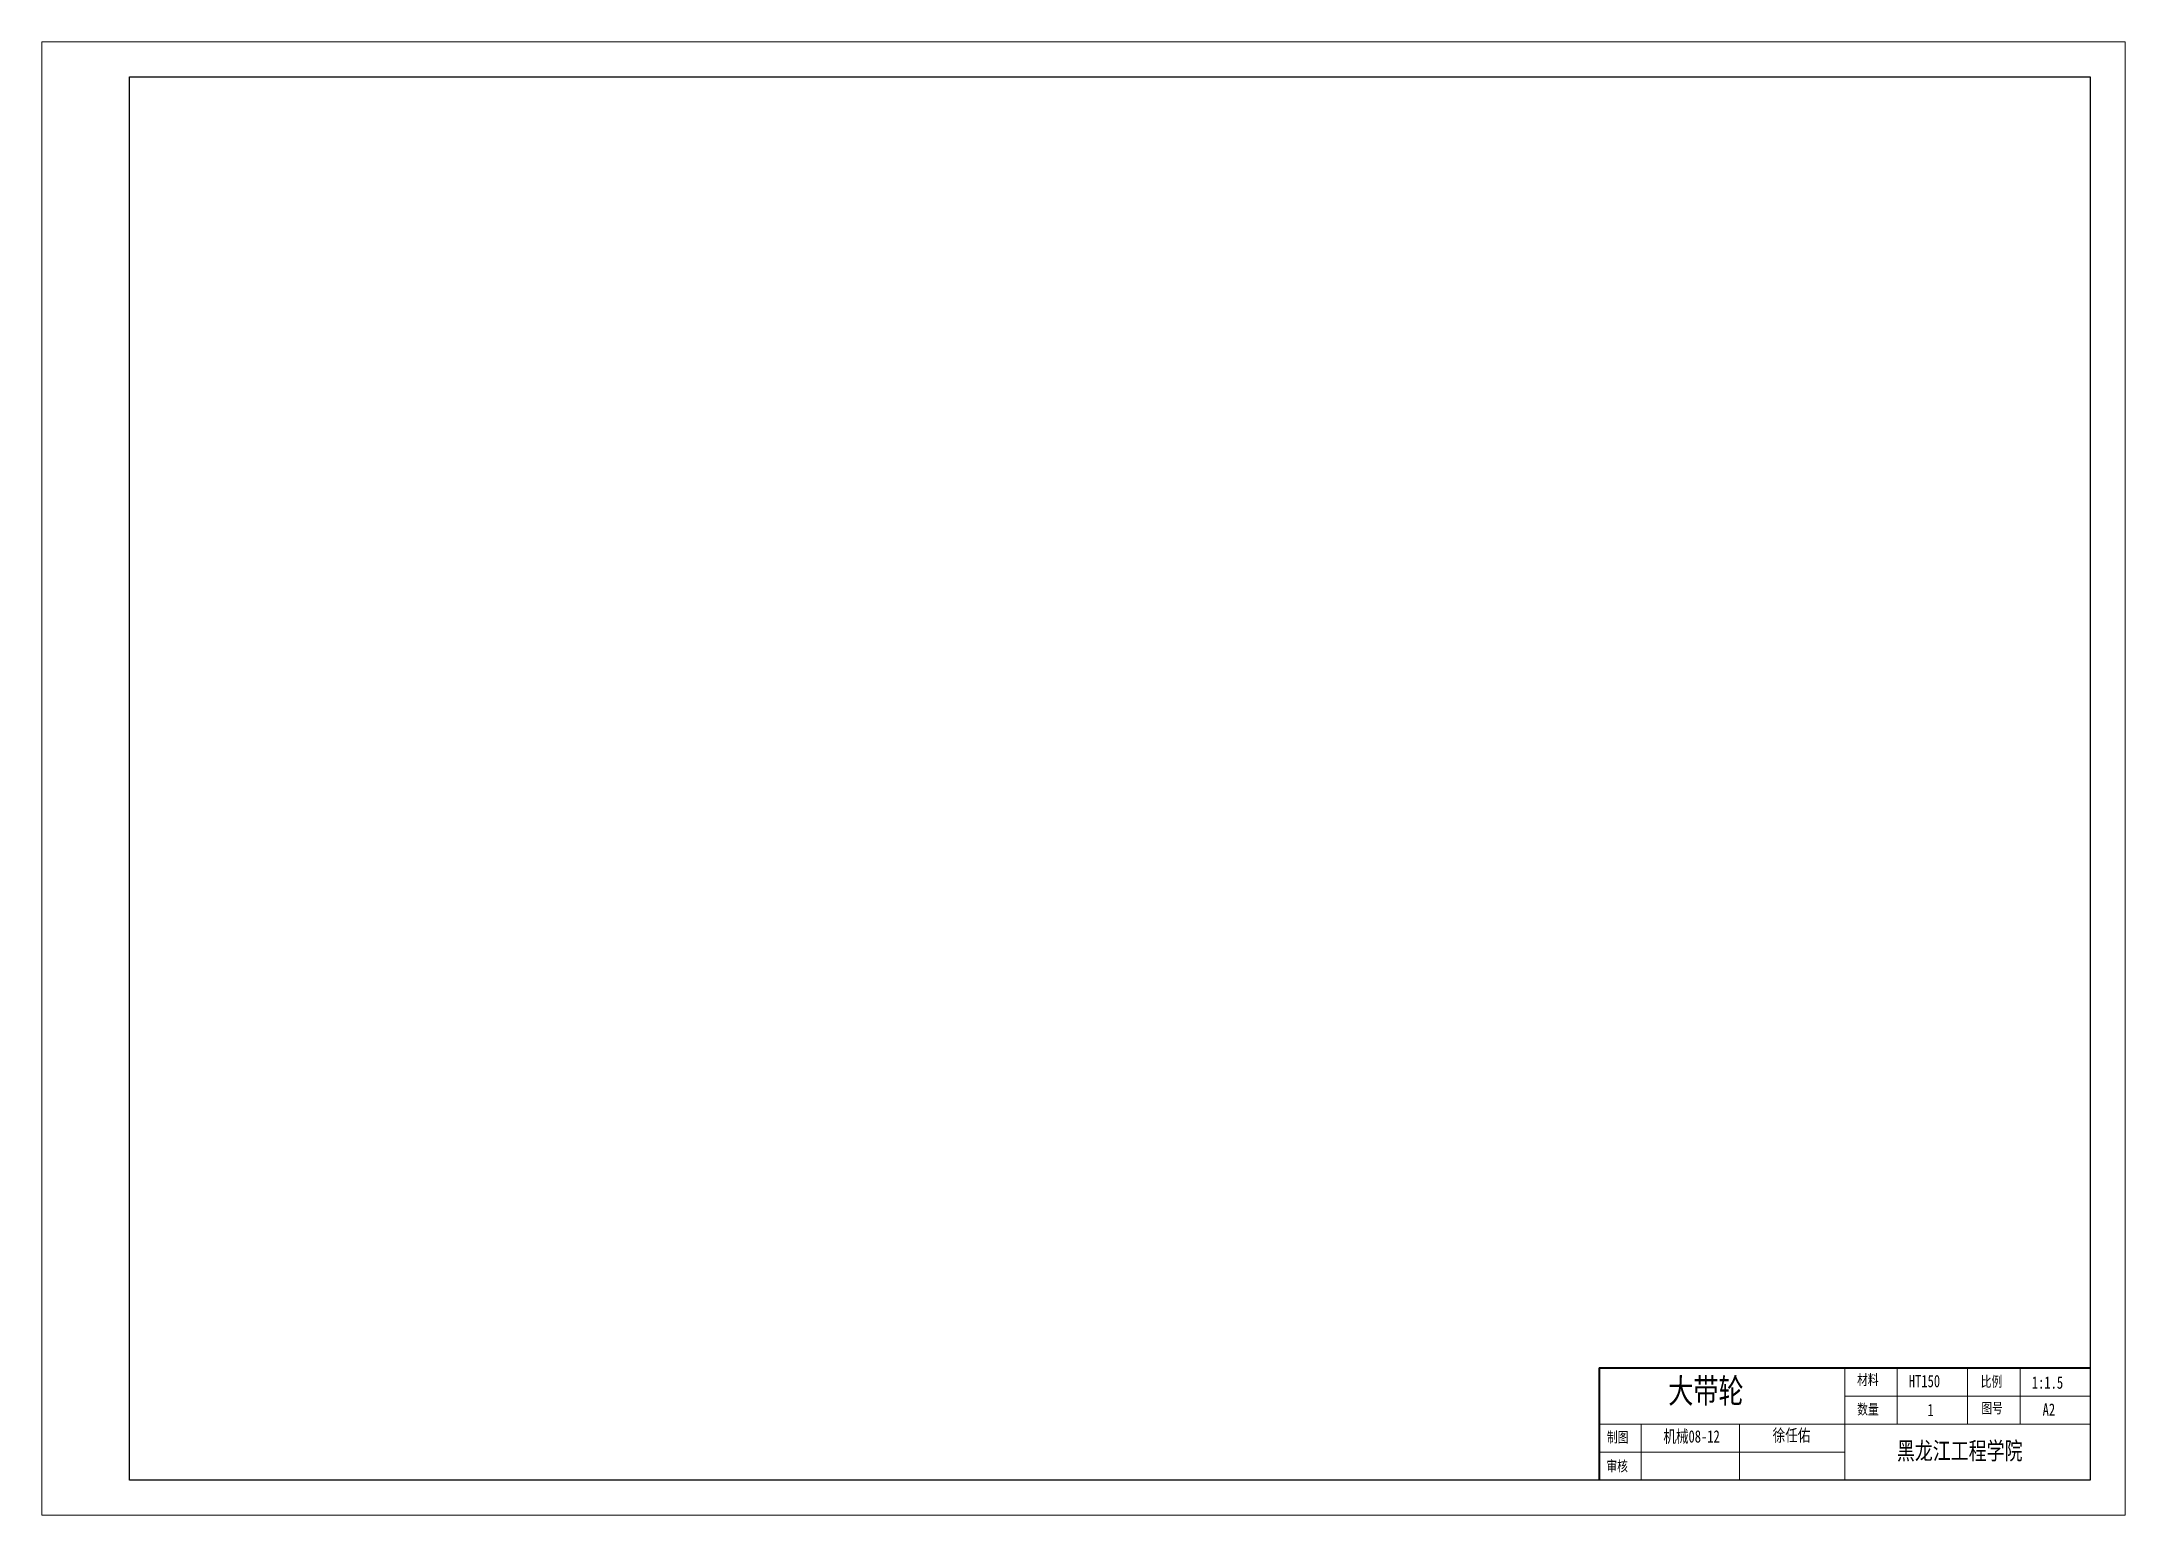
# Paper-space layout 'Gb A2 标题栏' of a CAD drawing. Header units: inches, sheet in millimetres. Extents: x -23 to 571, y -6 to 414.
import ezdxf

# ---------------------------------------------------------------- set-up
doc = ezdxf.new("R2010")
doc.units = ezdxf.units.IN
doc.header["$MEASUREMENT"] = 0
doc.layers.add('图框_视口', color=7, linetype='Continuous')
for name, color, linetype, lineweight in [('文字层', 7, 'Continuous', 25), ('粗实线', 7, 'Continuous', 40), ('细实线', 5, 'Continuous', 9)]:
    doc.layers.add(name, color=color, linetype=linetype, lineweight=lineweight)
doc.styles.get("Standard").update_dxf_attribs({"font": 'txt.shx', "width": 0.75, "bigfont": 'gbcbig.shx'})

psp = doc.layouts.new('Gb A2 标题栏')

# ---------------------------------------------------------------- linework, layer by layer
at = {"layer": '图框_视口'}
psp.add_lwpolyline([(2, 404), (561, 404), (561, 4), (381, 4), (381, 4), (2, 4), (2, 404)], close=True, dxfattribs=at)
at = {"layer": '粗实线'}
for p, q in [((421, 36), (421, 4)), ((421, 36), (496, 36)), ((496, 36), (561, 36))]:
    psp.add_line(p, q, dxfattribs=at)
at = {"layer": '细实线'}
for p, q in [((-23, 414), (571, 414)), ((-23, 414), (-23, -6)), ((571, 414), (571, -6)), ((491, 4), (491, 36)), ((506, 36), (506, 20)), ((526, 20), (526, 36)), ((541, 20), (541, 36)), ((491, 28), (561, 28)), ((421, 20), (561, 20)), ((433, 20), (433, 4)), ((461, 20), (461, 4)), ((421, 12), (491, 12)), ((571, -6), (-23, -6))]:
    psp.add_line(p, q, dxfattribs=at)

# ---------------------------------------------------------------- texts
at = {"layer": '文字层', "attachment_point": 1}
for s, insert, char_height, width in [('{\\fFangSong|b0|i0|c134|p49;大带轮}', (440.7, 32.98), 7, 57.5304), ('{\\fFangSong|b0|i0|c134|p49;材料}', (494.54, 34.14), 3, 9.4561), ('{\\fFangSong|b0|i0|c134|p49;HT150}', (509.27, 34.02), 3.5, 28), ('{\\fFangSong|b0|i0|c134|p49;比例}', (529.76, 33.63), 3, 9.286), ('{\\fFangSong|b0|i0|c134|p49;数量}', (494.56, 25.73), 3, 10.1367), ('{\\fFangSong|b0|i0|c134|p49;1}', (514.59, 25.76), 3.5, 28), ('{\\fFangSong|b0|i0|c134|p49;图号}', (529.95, 26.07), 3, 12.3487), ('{\\fFangSong|b0|i0|c134|p49;A2}', (547.42, 25.89), 3.5, 28), ('{\\fFangSong|b0|i0|c134|p49;制图}', (423.21, 17.78), 3, 7.7546), ('{\\fFangSong|b0|i0|c134|p49;机械08-12}', (439.31, 18.24), 3.5, 28), ('{\\fFangSong|b0|i0|c134|p49;徐任佑}', (470.46, 18.55), 3.5, 28), ('{\\fFangSong|b0|i0|c134|p49;黑龙江工程学院}', (505.88, 14.88), 5, 70), ('{\\fFangSong|b0|i0|c134|p49;审核}', (423.07, 9.53), 3, 10.1367)]:
    psp.add_mtext(s, dxfattribs=dict(at, insert=insert, char_height=char_height, width=width))
at = {"layer": '细实线', "insert": (544.34, 33.59), "char_height": 3.5, "width": 20, "attachment_point": 1}
psp.add_mtext('{\\fFangSong|b0|i0|c134|p49;1:1.5}', dxfattribs=at)

# ---------------------------------------------------------------- viewports
at = {"layer": '图框_视口'}
vp = psp.add_viewport(center=(281.5, 204), size=(559, 400), view_center_point=(2731.87, 327.45), view_height=534.7351, dxfattribs=at)
vp.dxf.flags = 0x10000  # cut along an outline
vp.dxf.clipping_boundary_handle = psp.add_lwpolyline([(2, 404), (561, 404), (561, 4), (381, 4), (381, 4), (2, 4), (2, 404)], format="xyb", close=True, dxfattribs={"invisible": 1}).dxf.handle

doc.saveas('drawing.dxf')
